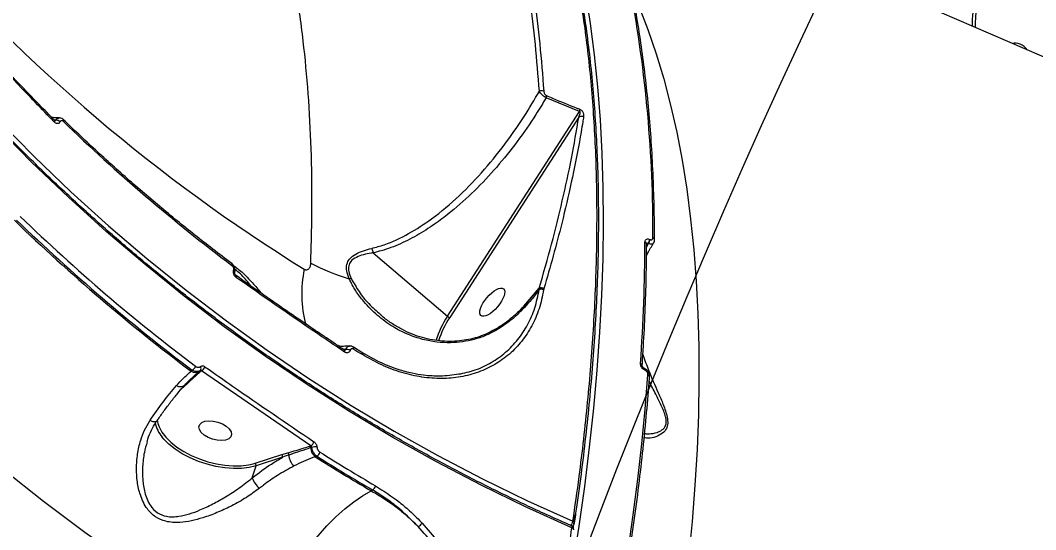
# Model space of a CAD drawing. Header units: millimetres. Extents: x -6104 to 7803, y -6013 to 4803.
# Drawn here: x 959.1 to 1229.8, y -1688.5 to -1552.8 of the extents above; entities that cross this region are included whole.
import ezdxf

# ---------------------------------------------------------------- set-up
doc = ezdxf.new("R2010")
doc.units = ezdxf.units.MM
for name, color, linetype in [('DIKOM_ОБЪЕКТ', 7, 'Continuous'), ('DIKOM_РАЗМЕР_ЗОНА', 7, 'Continuous'), ('DIKOM_РАЗМЕР_ОБЪЕКТА', 7, 'Continuous')]:
    doc.layers.add(name, color=color, linetype=linetype)
doc.styles.add('style1', font='arial.ttf', dxfattribs={"width": 0.8})
doc.dimstyles.new('1-50', dxfattribs={"dimtxt": 300, "dimasz": 200, "dimexe": 100, "dimexo": 0, "dimgap": 100, "dimtad": 1, "dimtxsty": 'style1', "dimcen": 200, "dimclrd": 7, "dimclre": 7, "dimclrt": 7, "dimadec": 1, "dimazin": 2, "dimtfac": 1, "dimtmove": 0, "dimatfit": 2, "dimfxl": 0, "dimlwd": 25, "dimlwe": 18, "dimarcsym": 0})

# ---------------------------------------------------------------- blocks, each defined once
blk = doc.blocks.new('*D10')
at = {"layer": 'Defpoints', "color": 0, "transparency": 16777216}
for p in [(-4094.65, -224.49), (3111.63, -1726.03), (3111.63, -4948.58)]:
    blk.add_point(p, dxfattribs=at)
at = {"layer": 'DIKOM_РАЗМЕР_ОБЪЕКТА', "color": 7, "lineweight": 18, "transparency": 16777216}
for p, q in [((-4094.65, -224.49), (-4094.65, -5048.58)), ((3111.63, -1726.03), (3111.63, -5048.58))]:
    blk.add_line(p, q, dxfattribs=at)
at = {"layer": 'DIKOM_РАЗМЕР_ОБЪЕКТА', "color": 7, "lineweight": 25, "transparency": 16777216}
blk.add_line((-3894.65, -4948.58), (2911.63, -4948.58), dxfattribs=at)
at = {"layer": 'DIKOM_РАЗМЕР_ОБЪЕКТА', "color": 7, "transparency": 16777216}
for points in [[(-3894.65, -4915.24), (-3894.65, -4981.91), (-4094.65, -4948.58)], [(2911.63, -4915.24), (2911.63, -4981.91), (3111.63, -4948.58)]]:
    blk.add_solid(points, dxfattribs=at)
at = {"layer": 'DIKOM_РАЗМЕР_ОБЪЕКТА', "color": 7, "transparency": 16777216, "insert": (-134.24, -4695.4), "char_height": 300, "attachment_point": 5, "style": 'style1'}
blk.add_mtext('7200', dxfattribs=at)
blk = doc.blocks.new('*D12')
at = {"layer": 'Defpoints', "color": 0, "transparency": 16777216}
for p in [(-6103.62, -69.94), (4675.35, -1132.87), (4675.35, -5913.06)]:
    blk.add_point(p, dxfattribs=at)
at = {"layer": 'DIKOM_РАЗМЕР_ЗОНА', "color": 7, "lineweight": 18, "transparency": 16777216}
for p, q in [((-6103.62, -69.94), (-6103.62, -6013.06)), ((4675.35, -1132.87), (4675.35, -6013.06))]:
    blk.add_line(p, q, dxfattribs=at)
at = {"layer": 'DIKOM_РАЗМЕР_ЗОНА', "color": 7, "lineweight": 25, "transparency": 16777216}
blk.add_line((-5903.62, -5913.06), (4475.35, -5913.06), dxfattribs=at)
at = {"layer": 'DIKOM_РАЗМЕР_ЗОНА', "color": 7, "transparency": 16777216}
for points in [[(-5903.62, -5879.73), (-5903.62, -5946.4), (-6103.62, -5913.06)], [(4475.35, -5879.73), (4475.35, -5946.4), (4675.35, -5913.06)]]:
    blk.add_solid(points, dxfattribs=at)
at = {"layer": 'DIKOM_РАЗМЕР_ЗОНА', "color": 7, "transparency": 16777216, "insert": (271.51, -5659.89), "char_height": 300, "attachment_point": 5, "style": 'style1'}
blk.add_mtext('10800', dxfattribs=at)

msp = doc.modelspace()

# ---------------------------------------------------------------- linework, layer by layer
at = {"layer": 'DIKOM_ОБЪЕКТ', "color": 7, "linetype": 'Continuous', "lineweight": 15}
for p, q in [((1381.562, -1627.405), (1112.67, -1510.953)), ((1108.142, -1577.099), (1099.26, -1573.467)), ((1072.95, -1631.684), (1108.142, -1577.099)), ((968.2, -1579.511), (968.194, -1579.505)), ((968.464, -1579.437), (968.215, -1579.421)), ((968.217, -1579.493), (968.454, -1579.456)), ((968.454, -1579.456), (968.464, -1579.437)), ((969.659, -1579.857), (969.65, -1579.876)), ((970.622, -1579.349), (970.615, -1579.34)), ((1107.983, -1578.577), (1073.548, -1631.988)), ((1126.038, -1613.247), (1126.523, -1612.314)), ((1126.457, -1612.285), (1126.043, -1612.847)), ((1126.05, -1612.4), (1126.049, -1612.374)), ((1126.523, -1612.314), (1126.457, -1612.285)), ((1126.852, -1611.181), (1126.918, -1611.209)), ((1053.146, -1614.767), (1072.95, -1631.684)), ((1015.929, -1619.407), (1015.935, -1619.386)), ((1016.646, -1620.891), (1016.631, -1620.88)), ((1093.268, -1628.981), (1097.398, -1624.207)), ((1096.613, -1625.144), (1097.38, -1624.235)), ((1097.38, -1624.235), (1097.398, -1624.207)), ((1097.424, -1624.534), (1097.38, -1624.235)), ((1098.659, -1624.378), (1098.595, -1624.644)), ((1098.67, -1624.344), (1098.659, -1624.378)), ((1055.107, -1631.203), (1055.241, -1631.327)), ((1086.964, -1634.766), (1085.825, -1635.452)), ((1045.77, -1640.514), (1045.263, -1640.524)), ((1045.421, -1640.63), (1045.764, -1640.535)), ((1045.764, -1640.535), (1045.77, -1640.514)), ((1050.103, -1641.294), (1047.874, -1639.908)), ((1045.476, -1640.695), (1045.462, -1640.685)), ((1047.016, -1640.736), (1047.01, -1640.758)), ((1004.59, -1646.307), (1004.896, -1646.041)), ((1125.465, -1645.566), (1125.42, -1645.546)), ((1125.629, -1646.044), (1125.584, -1646.025)), ((1005.672, -1647.315), (1006.888, -1646.242)), ((1006.888, -1646.242), (1007.069, -1646.085)), ((1007.393, -1646.171), (1007.336, -1646.22)), ((1036.493, -1666.183), (1007.393, -1646.171)), ((1076.324, -1647.067), (1075.965, -1647.12)), ((1002.651, -1650.48), (1002.008, -1651.036)), ((1003.642, -1649.571), (1002.651, -1650.48)), ((1036.237, -1666.266), (1036.493, -1666.183)), ((1021.696, -1670.832), (1028.777, -1668.546)), ((1028.985, -1669.222), (1021.904, -1671.507)), ((1028.777, -1668.546), (1030.428, -1668.046)), ((1038.136, -1668.965), (1037.668, -1669.118)), ((1020.911, -1674.709), (1021.904, -1671.507)), ((1021.12, -1671.002), (1021.696, -1670.832)), ((1052.607, -1678.17), (1052.972, -1677.954)), ((1106.669, -1687.019), (1107.022, -1684.625)), ((1105.984, -1687.468), (1105.994, -1687.472)), ((1106.188, -1687.596), (1106.36, -1687.494)), ((1106.835, -1686.795), (1106.837, -1686.783))]:
    msp.add_line(p, q, dxfattribs=at)
at = {"layer": 'DIKOM_ОБЪЕКТ', "color": 7, "linetype": 'Continuous', "lineweight": 15, "flags": 128}
for points in [[(893.718, -1504.636), (901.4, -1516.08), (909.364, -1527.287), (917.606, -1538.248), (926.12, -1548.957), (934.899, -1559.406), (943.94, -1569.589), (953.234, -1579.5), (962.777, -1589.131), (972.563, -1598.476), (982.584, -1607.529), (992.834, -1616.285), (1003.307, -1624.737), (1013.996, -1632.881), (1024.893, -1640.71), (1035.992, -1648.219), (1047.284, -1655.404), (1058.764, -1662.26), (1070.423, -1668.782), (1082.254, -1674.967), (1094.248, -1680.809), (1106.399, -1686.306)], [(1106.134, -1688.06), (1093.947, -1682.546), (1081.916, -1676.686), (1070.05, -1670.483), (1058.356, -1663.941), (1046.842, -1657.065), (1035.515, -1649.858), (1024.383, -1642.326), (1013.453, -1634.473), (1002.732, -1626.306), (992.227, -1617.828), (981.946, -1609.046), (971.895, -1599.965), (962.08, -1590.591), (952.508, -1580.931), (943.185, -1570.991), (934.117, -1560.777), (925.311, -1550.296), (916.772, -1539.555), (908.505, -1528.561), (900.517, -1517.321), (892.812, -1505.842)], [(1118.705, -1537.655), (1121.408, -1543.164), (1123.989, -1549.073), (1126.385, -1555.259), (1128.592, -1561.714), (1130.61, -1568.434), (1132.435, -1575.411), (1134.067, -1582.64), (1135.504, -1590.114), (1136.744, -1597.825), (1137.787, -1605.767), (1138.631, -1613.932), (1139.276, -1622.313), (1139.72, -1630.902), (1139.964, -1639.69), (1140.008, -1648.67), (1139.851, -1657.833), (1139.493, -1667.171), (1138.935, -1676.675), (1138.178, -1686.337), (1137.221, -1696.146)], [(1109.724, -1545.556), (1110.997, -1553.653), (1112.072, -1561.978), (1112.95, -1570.526), (1113.629, -1579.288), (1114.11, -1588.257), (1114.391, -1597.426), (1114.472, -1606.786), (1114.354, -1616.331), (1114.035, -1626.052), (1113.518, -1635.941), (1112.801, -1645.989), (1111.886, -1656.188), (1110.774, -1666.53), (1109.465, -1677.005), (1107.96, -1687.605), (1106.261, -1698.322)], [(968.163, -1579.934), (968.215, -1579.805), (968.241, -1579.69), (968.238, -1579.595), (968.208, -1579.522), (968.2, -1579.511)], [(1022.055, -1719.167), (1010.336, -1712.146), (998.791, -1704.818), (987.428, -1697.185), (976.253, -1689.253), (965.271, -1681.025), (954.488, -1672.507), (943.911, -1663.703), (933.545, -1654.618), (923.396, -1645.257), (913.469, -1635.624), (903.771, -1625.726), (894.306, -1615.567), (885.079, -1605.154), (876.096, -1594.491)], [(1015.468, -1618.106), (1015.501, -1617.98), (1015.514, -1617.866), (1015.508, -1617.767), (1015.483, -1617.688), (1015.439, -1617.628), (1015.429, -1617.62)], [(1016.697, -1621.391), (1016.729, -1621.244), (1016.736, -1621.114), (1016.718, -1621.006), (1016.676, -1620.923), (1016.646, -1620.891)], [(1086.964, -1634.766), (1086.823, -1634.628), (1086.725, -1634.567), (1086.685, -1634.57)], [(1047.955, -1640.423), (1047.981, -1640.291), (1047.987, -1640.173), (1047.976, -1640.071), (1047.947, -1639.988), (1047.9, -1639.927), (1047.875, -1639.908)], [(1045.52, -1641.191), (1045.553, -1641.045), (1045.562, -1640.916), (1045.547, -1640.809), (1045.508, -1640.728), (1045.476, -1640.695)], [(1116.002, -1723.463), (1117.857, -1713.605), (1119.555, -1703.828), (1121.095, -1694.138), (1122.477, -1684.542), (1123.699, -1675.047), (1124.76, -1665.659), (1125.661, -1656.386), (1126.399, -1647.232)], [(995.428, -1659.6), (995.389, -1659.645), (995.22, -1659.759), (994.988, -1659.819), (994.701, -1659.822), (994.369, -1659.769), (994.003, -1659.662), (993.616, -1659.505)], [(1013.964, -1660.962), (1014.751, -1661.676), (1015.236, -1662.428), (1015.38, -1663.158), (1015.172, -1663.807), (1014.627, -1664.321), (1013.791, -1664.659), (1012.731, -1664.794), (1011.533, -1664.715), (1010.293, -1664.428), (1009.113, -1663.957), (1008.088, -1663.339), (1007.301, -1662.625), (1006.816, -1661.873), (1006.671, -1661.143), (1006.88, -1660.494), (1007.424, -1659.98), (1008.261, -1659.642), (1009.321, -1659.506), (1010.519, -1659.586), (1011.759, -1659.872), (1012.939, -1660.344), (1013.964, -1660.962)], [(996.061, -1661.176), (996.792, -1662.534), (997.849, -1663.917), (999.195, -1665.261), (1000.8, -1666.537), (1002.628, -1667.717), (1004.641, -1668.775), (1006.793, -1669.688), (1009.038, -1670.436), (1011.327, -1671.003), (1013.609, -1671.376), (1015.834, -1671.546), (1017.954, -1671.511), (1019.922, -1671.271), (1021.12, -1671.002)], [(1021.904, -1671.507), (1020.075, -1671.961), (1018.045, -1672.208), (1015.859, -1672.244), (1013.564, -1672.068), (1011.211, -1671.684), (1008.851, -1671.1), (1006.536, -1670.328), (1004.316, -1669.387), (1002.241, -1668.295), (1000.355, -1667.078), (998.7, -1665.763), (997.312, -1664.376), (996.868, -1663.845)], [(1022.055, -1719.167), (1023.245, -1715.808), (1024.628, -1712.412), (1026.19, -1709.008), (1027.919, -1705.629), (1029.798, -1702.305), (1031.81, -1699.066), (1033.936, -1695.942), (1036.157, -1692.961), (1038.453, -1690.151), (1040.803, -1687.537), (1043.186, -1685.143), (1045.579, -1682.991), (1047.962, -1681.101), (1050.312, -1679.489), (1052.607, -1678.17)], [(1106.837, -1686.783), (1106.84, -1686.749), (1106.821, -1686.655), (1106.764, -1686.56), (1106.672, -1686.468), (1106.549, -1686.382), (1106.399, -1686.306)], [(1105.994, -1687.472), (1106.001, -1687.476), (1106.068, -1687.536), (1106.116, -1687.628), (1106.144, -1687.749), (1106.15, -1687.895), (1106.134, -1688.06)], [(1106.134, -1688.06), (1106.284, -1688.136), (1106.408, -1688.221), (1106.5, -1688.313), (1106.557, -1688.408), (1106.576, -1688.501), (1106.572, -1688.543)], [(1106.518, -1688.025), (1106.586, -1687.576), (1106.634, -1687.254)]]:
    msp.add_lwpolyline(points, dxfattribs=at)
at = {"layer": 'DIKOM_ОБЪЕКТ', "color": 7, "linetype": 'Continuous', "lineweight": 15}
for centre, radius, start, end in [((2974.096, -2400.773), 1993.829, 153.93339, 176.745303), ((1276.698, -1228.843), 459.196, 221.07266, 238.20641), ((1271.86, -1554.47), 58.998, 165.53286, 179.87784), ((780.388, -1608.807), 347.344, 359.67707, 10.60486), ((1224.277, -1562.16), 3.305, 65.12616, 103.70043), ((1223.77, -1563.34), 4.589, 35.25331, 65.5749), ((1098.081, -1572.947), 1.372, 66.78965, 117.42668), ((1097.858, -1572.969), 1.487, 340.45686, 3.88597), ((1106.713, -1576.631), 1.504, 341.8716, 5.26369), ((968.625, -1580.881), 1.435, 44.43267, 96.82956), ((968.634, -1580.863), 1.436, 44.44048, 96.82683), ((970.263, -1579.551), 0.413, 325.69888, 29.37245), ((1299.486, -1240.184), 472.749, 225.91855, 233.07432), ((1108.605, -1579.633), 1.226, 58.60351, 120.45324), ((1304.965, -1247.442), 497.553, 225.95502, 233.0379), ((1304.467, -1247.576), 498.912, 225.93889, 233.05397), ((1304.729, -1247.601), 498.652, 225.95488, 233.03797), ((1127.553, -1611.352), 0.612, 6.22452, 73.57862), ((632.721, -1610.106), 492.896, 356.02782, 359.79532), ((1125.423, -1612.468), 0.631, 7.1879, 72.42581), ((1124.831, -1611.081), 2.023, 323.46226, 357.15958), ((1124.898, -1611.109), 2.022, 323.44579, 357.16509), ((1065.809, -1559.571), 64.973, 243.18888, 252.92442), ((1015.66, -1619.932), 0.59, 353.10119, 62.88541), ((1015.664, -1619.913), 0.593, 353.8501, 62.79554), ((1065.581, -1625.64), 31.494, 168.08365, 195.20165), ((1047.051, -1623.631), 1.977, 82.05037, 99.31868), ((1097.896, -1625.416), 1.288, 53.66576, 113.57883), ((1097.912, -1625.413), 1.311, 54.68755, 113.07499), ((1093.945, -1645.674), 25.229, 146.3217, 162.56141), ((1093.704, -1645.457), 24.242, 146.24774, 162.64712), ((1073.793, -1630.765), 1.247, 227.44286, 258.65293), ((1046.132, -1642.077), 1.584, 56.32991, 103.42567), ((1046.138, -1642.055), 1.584, 56.32842, 103.43058), ((1297.121, -1242.423), 469.561, 237.95165, 238.27231), ((1003.935, -1644.305), 1.984, 298.96937, 339.38709), ((1006.431, -1645.592), 0.807, 322.33083, 40.25457), ((1006.451, -1644.509), 1.91, 299.54312, 341.62863), ((1124.292, -1644.811), 0.578, 4.94523, 75.97058), ((1125.143, -1645.91), 0.456, 345.40219, 52.94587), ((1125.183, -1645.93), 0.461, 345.61942, 51.81256), ((1005.691, -1644.59), 2.04, 237.31872, 305.93102), ((1007.129, -1646.57), 0.406, 59.36293, 126.25071), ((1126.255, -1647.797), 0.583, 5.37369, 75.65443), ((1001.722, -1648.511), 1.898, 237.52727, 308.92134), ((1003.425, -1649.993), 0.474, 62.75045, 97.9882), ((1002.04, -1658.584), 6.517, 185.96195, 203.43597), ((1003.25, -1658.38), 8.402, 191.05209, 220.57335), ((1035.785, -1666.777), 0.682, 3.52173, 48.5257), ((1039.849, -1666.523), 3.39, 183.58596, 229.96976), ((1035.446, -1664.486), 1.994, 301.66361, 341.8329), ((1037.81, -1669.694), 3.229, 84.28176, 107.71663), ((1028.334, -1669.052), 0.672, 345.3805, 48.84058), ((1029.95, -1668.554), 0.698, 351.75873, 46.7508), ((1034.683, -1668.467), 4.047, 182.65348, 229.60702), ((1297.498, -1257.148), 487.063, 237.76038, 239.81524), ((1037.111, -1667.337), 1.924, 302.18138, 343.7023), ((1297.903, -1256.929), 487.087, 237.77069, 239.81128), ((1298.08, -1256.87), 485.871, 237.77028, 239.81141), ((1021.254, -1671.338), 0.672, 345.38685, 48.83424), ((1026.515, -1672.973), 5.867, 197.21233, 230.70241), ((1051.92, -1676.37), 1.901, 303.58987, 345.53784), ((1104.577, -1686.067), 1.837, 308.29175, 352.53075), ((1063.494, -1684.796), 3.358, 299.84617, 323.58353), ((1105.585, -1688.384), 1, 351.35162, 66.47401), ((1106.052, -1686.975), 0.604, 280.55628, 300.6771), ((1105.848, -1686.635), 1, 300.78835, 323.08161), ((1105.848, -1686.635), 1, 323.08161, 351.5044)]:
    msp.add_arc(centre, radius, start, end, dxfattribs=at)
msp.add_ellipse((1084.882, -1627.927), major_axis=(-3.012, -3.564), ratio=0.4016192, dxfattribs=at)
for points, knots in [([(1036.503, -1617.559), (1036.645, -1612.363), (1036.931, -1601.971), (1036.675, -1586.924), (1035.912, -1572.315), (1034.543, -1557.73), (1032.515, -1543.318), (1029.764, -1529.211), (1026.334, -1515.795), (1022.207, -1503.155), (1017.381, -1491.36), (1012.023, -1480.787), (1006.185, -1471.424), (999.944, -1463.197), (993.087, -1455.977), (987.556, -1451.022), (984.135, -1448.83), (983.385, -1448.349)], [0, 0, 0, 0, 0.0645614, 0.1291228, 0.1943268, 0.2595307, 0.3316122, 0.4037493, 0.47583, 0.5500355, 0.6243025, 0.6985067, 0.7683205, 0.8381868, 0.9079997, 0.9798274, 1, 1, 1, 1]), ([(1106.399, -1686.306), (1106.972, -1682.319), (1108.516, -1671.578), (1110.442, -1654.452), (1111.991, -1635.119), (1112.814, -1616.189), (1112.89, -1597.741), (1112.197, -1579.854), (1110.751, -1562.921), (1108.575, -1546.978), (1105.707, -1532.038), (1102.099, -1517.857), (1097.734, -1504.519), (1092.605, -1492.096), (1086.836, -1480.843), (1080.425, -1470.84), (1074.591, -1463.174), (1070.645, -1459.263), (1069.249, -1457.88)], [0, 0, 0, 0, 0.0385427, 0.1038338, 0.1691752, 0.2344663, 0.3016539, 0.3688962, 0.4360838, 0.501375, 0.5667163, 0.6320075, 0.6991951, 0.7664374, 0.833625, 0.8989153, 0.964256, 1, 1, 1, 1]), ([(1106.819, -1686.793), (1107.034, -1685.387), (1107.764, -1680.586), (1108.83, -1672.5), (1110.018, -1662.557), (1111.015, -1652.771), (1111.834, -1643.153), (1112.472, -1633.706), (1112.931, -1624.424), (1113.21, -1615.303), (1113.31, -1606.342), (1113.232, -1597.537), (1112.974, -1588.887), (1112.537, -1580.388), (1111.92, -1572.038), (1111.123, -1563.846), (1110.149, -1555.835), (1109.001, -1548.042), (1107.681, -1540.487), (1106.19, -1533.173), (1104.529, -1526.099), (1102.698, -1519.26), (1100.695, -1512.653), (1098.521, -1506.278), (1096.175, -1500.133), (1093.656, -1494.216), (1090.962, -1488.526), (1088.094, -1483.065), (1085.06, -1477.846), (1081.871, -1472.892), (1078.538, -1468.218), (1075.058, -1463.848), (1072.073, -1460.408), (1070.192, -1458.529), (1069.573, -1457.91)], [0, 0, 0, 0, 0.0135242, 0.0461655, 0.0788171, 0.1113222, 0.1436779, 0.175921, 0.2080885, 0.240217, 0.2723434, 0.3044967, 0.336709, 0.3690166, 0.401456, 0.4340637, 0.466743, 0.4993218, 0.5317394, 0.5640327, 0.596238, 0.6283916, 0.6605295, 0.6926847, 0.7248838, 0.7571619, 0.7895542, 0.822096, 0.8547589, 0.8873719, 0.9197908, 0.9520585, 0.9842099, 1, 1, 1, 1]), ([(1105.984, -1687.468), (1104.031, -1686.608), (1098.364, -1684.113), (1089.078, -1679.761), (1078.175, -1674.321), (1067.412, -1668.592), (1056.792, -1662.585), (1046.323, -1656.3), (1036.009, -1649.741), (1025.857, -1642.912), (1015.871, -1635.816), (1006.058, -1628.458), (996.422, -1620.841), (986.969, -1612.969), (977.705, -1604.848), (968.633, -1596.48), (959.759, -1587.872), (951.089, -1579.026), (942.625, -1569.949), (934.374, -1560.646), (926.34, -1551.12), (918.526, -1541.378), (910.937, -1531.426), (903.581, -1521.264), (897.6, -1512.586), (894.105, -1507.271), (892.917, -1505.464)], [0, 0, 0, 0, 0.0228178, 0.0662207, 0.1096244, 0.1530278, 0.1964311, 0.2398344, 0.2832372, 0.3266402, 0.3700429, 0.4134454, 0.4568477, 0.5002497, 0.5436515, 0.587053, 0.6304543, 0.6738551, 0.7172559, 0.7606561, 0.8040562, 0.8474559, 0.8908554, 0.9342544, 0.9776534, 1, 1, 1, 1]), ([(1097.449, -1571.729), (1097.125, -1567.531), (1096.477, -1559.135), (1094.975, -1547.086), (1093.117, -1535.418), (1091.525, -1528.052), (1090.73, -1524.369)], [0, 0, 0, 0, 0.2491213, 0.4982427, 0.7491216, 1, 1, 1, 1]), ([(1091.884, -1524.262), (1092.676, -1527.924), (1094.26, -1535.248), (1096.123, -1546.898), (1097.638, -1558.986), (1098.293, -1567.453), (1098.621, -1571.686)], [0, 0, 0, 0, 0.2491215, 0.4982429, 0.7491216, 1, 1, 1, 1]), ([(1213.734, -1554.721), (1213.733, -1554.632), (1213.724, -1553.658), (1213.819, -1551.682), (1214.092, -1548.745), (1214.547, -1545.667), (1215.077, -1542.919), (1215.487, -1541.193), (1215.64, -1540.548)], [0, 0, 0, 0, 0.0214342, 0.2333918, 0.4459, 0.6589834, 0.8725559, 1, 1, 1, 1]), ([(1128.162, -1611.288), (1128.154, -1609.729), (1128.13, -1605.208), (1127.955, -1597.854), (1127.577, -1589.286), (1127.018, -1580.902), (1126.281, -1572.705), (1125.367, -1564.7), (1124.273, -1556.899), (1123.208, -1550.477), (1122.482, -1546.689), (1122.23, -1545.373)], [0, 0, 0, 0, 0.0652746, 0.1893413, 0.313416, 0.4374968, 0.561584, 0.6856778, 0.8097769, 0.9338814, 1, 1, 1, 1]), ([(968.219, -1579.495), (965.492, -1576.699), (958.855, -1569.893), (950.727, -1561.328), (945.394, -1555.54), (943.806, -1553.817)], [0, 0, 0, 0, 0.3287935, 0.800186, 1, 1, 1, 1]), ([(968.163, -1579.934), (967.734, -1579.494), (965.591, -1577.295), (957.339, -1568.776), (949.713, -1560.63), (943.751, -1554.261)], [0, 0, 0, 0, 0.0517111, 0.2585531, 1, 1, 1, 1]), ([(1052.761, -1613.587), (1053.881, -1613.278), (1057.265, -1612.344), (1062.669, -1609.77), (1069.369, -1605.405), (1076.169, -1599.687), (1082.917, -1592.633), (1088.618, -1585.461), (1093.468, -1578.48), (1096.122, -1573.98), (1097.449, -1571.729)], [0, 0, 0, 0, 0.0588103, 0.1777195, 0.2968176, 0.4509474, 0.6056246, 0.7600439, 0.8800203, 1, 1, 1, 1]), ([(1099.26, -1573.467), (1099.108, -1573.37), (1098.805, -1573.177), (1098.348, -1572.796), (1097.936, -1572.389), (1097.631, -1572.021), (1097.502, -1571.814), (1097.449, -1571.729)], [0, 0, 0, 0, 0.20222, 0.4043195, 0.6106006, 0.8410751, 1, 1, 1, 1]), ([(1098.621, -1571.686), (1098.638, -1571.816), (1098.669, -1572.045), (1098.813, -1572.373), (1098.983, -1572.609), (1099.161, -1572.776), (1099.282, -1572.837), (1099.342, -1572.868)], [0, 0, 0, 0, 0.3196219, 0.5619115, 0.7279407, 0.8640716, 1, 1, 1, 1]), ([(1099.342, -1572.868), (1099.881, -1573.097), (1102.576, -1574.241), (1105.535, -1575.444), (1107.96, -1576.395), (1108.21, -1576.493)], [0, 0, 0, 0, 0.1831675, 0.9158778, 1, 1, 1, 1]), ([(1099.26, -1573.467), (1098.363, -1574.94), (1095.932, -1578.94), (1091.596, -1585.17), (1086.148, -1591.997), (1080.247, -1598.3), (1074.825, -1603.164), (1069.837, -1606.968), (1065.385, -1609.873), (1060.464, -1612.426), (1056.34, -1613.994), (1053.867, -1614.592), (1053.146, -1614.767)], [0, 0, 0, 0, 0.0783338, 0.212593, 0.3472671, 0.4817937, 0.61585, 0.6916665, 0.7820714, 0.8726189, 0.9628131, 1, 1, 1, 1]), ([(1107.983, -1578.577), (1108.053, -1578.422), (1108.192, -1578.116), (1108.318, -1577.701), (1108.359, -1577.393), (1108.337, -1577.231), (1108.299, -1577.158), (1108.272, -1577.129), (1108.241, -1577.109), (1108.199, -1577.094), (1108.163, -1577.097), (1108.142, -1577.099)], [0, 0, 0, 0, 0.3170035, 0.6271414, 0.7914128, 0.8704805, 0.8978214, 0.9254777, 0.9332542, 0.9603918, 1, 1, 1, 1]), ([(1108.21, -1576.493), (1108.3, -1576.535), (1108.479, -1576.62), (1108.727, -1576.836), (1108.959, -1577.129), (1109.175, -1577.562), (1109.289, -1578.085), (1109.258, -1578.423), (1109.243, -1578.587)], [0, 0, 0, 0, 0.10984632, 0.22004191, 0.32572525, 0.49250861, 0.75370882, 1, 1, 1, 1]), ([(969.465, -1578.773), (968.889, -1578.78), (968.192, -1578.79), (967.563, -1578.72), (967.455, -1578.708)], [0, 0, 0, 0, 0.8281164, 1, 1, 1, 1]), ([(969.65, -1579.876), (969.61, -1579.947), (969.507, -1580.129), (969.252, -1580.31), (968.9, -1580.357), (968.513, -1580.24), (968.279, -1580.036), (968.163, -1579.934)], [0, 0, 0, 0, 0.1342573, 0.3469957, 0.5632432, 0.7817513, 1, 1, 1, 1]), ([(968.32, -1579.607), (968.324, -1579.607), (968.34, -1579.609), (968.29, -1579.594), (968.225, -1579.534), (968.193, -1579.504)], [0, 0, 0, 0, 0.1433099, 0.5733528, 1, 1, 1, 1]), ([(968.304, -1579.593), (968.307, -1579.593), (968.355, -1579.587), (968.411, -1579.537), (968.442, -1579.479), (968.454, -1579.456)], [0, 0, 0, 0, 0.0412978, 0.6298449, 1, 1, 1, 1]), ([(968.464, -1579.437), (968.559, -1579.303), (968.761, -1579.02), (969.129, -1578.835), (969.378, -1578.828), (969.467, -1578.826)], [0, 0, 0, 0, 0.3670583, 0.7722604, 1, 1, 1, 1]), ([(970.608, -1579.349), (970.45, -1579.217), (970.138, -1578.958), (969.699, -1578.804), (969.466, -1578.835), (969.428, -1578.84)], [0, 0, 0, 0, 0.4626997, 0.913082, 1, 1, 1, 1]), ([(970.604, -1579.783), (970.602, -1579.782), (970.53, -1579.712), (970.372, -1579.599), (970.162, -1579.54), (969.962, -1579.558), (969.785, -1579.648), (969.7, -1579.79), (969.659, -1579.857)], [0, 0, 0, 0, 0.0043403, 0.2198584, 0.4356031, 0.568246, 0.793864, 1, 1, 1, 1]), ([(1015.426, -1617.618), (1013.736, -1616.337), (1008.83, -1612.621), (1000.844, -1606.27), (991.532, -1598.487), (982.413, -1590.447), (975.474, -1584.02), (971.58, -1580.27), (970.614, -1579.34)], [0, 0, 0, 0, 0.1082669, 0.3142002, 0.5201376, 0.7260739, 0.9320081, 1, 1, 1, 1]), ([(1097.398, -1624.207), (1098.531, -1620.266), (1100.799, -1612.385), (1103.64, -1600.859), (1106.102, -1589.541), (1107.356, -1582.232), (1107.983, -1578.577)], [0, 0, 0, 0, 0.2492694, 0.4985388, 0.7492699, 1, 1, 1, 1]), ([(1109.243, -1578.587), (1109.173, -1579.022), (1108.822, -1581.199), (1107.83, -1586.913), (1106.039, -1595.876), (1103.05, -1608.851), (1100.323, -1618.496), (1098.67, -1624.344)], [0, 0, 0, 0, 0.0299891, 0.1499524, 0.390071, 0.6301903, 1, 1, 1, 1]), ([(1126.918, -1611.209), (1127.007, -1611.24), (1127.184, -1611.3), (1127.42, -1611.274), (1127.602, -1611.163), (1127.709, -1610.985), (1127.721, -1610.833), (1127.726, -1610.765)], [0, 0, 0, 0, 0.20395878, 0.40800794, 0.61352538, 0.82655471, 1, 1, 1, 1]), ([(1124.868, -1644.761), (1124.977, -1643.102), (1125.293, -1638.29), (1125.677, -1630.436), (1125.976, -1621.289), (1126.024, -1615.34), (1126.048, -1612.389)], [0, 0, 0, 0, 0.1498916, 0.4347618, 0.7196491, 1, 1, 1, 1]), ([(1125.613, -1611.867), (1125.622, -1611.762), (1125.642, -1611.527), (1125.809, -1611.254), (1126.089, -1611.084), (1126.449, -1611.044), (1126.718, -1611.135), (1126.852, -1611.181)], [0, 0, 0, 0, 0.1741709, 0.3895839, 0.5957808, 0.7978754, 1, 1, 1, 1]), ([(1126.009, -1615.597), (1126.13, -1615.332), (1126.668, -1614.154), (1127.379, -1613.017), (1127.93, -1612.137)], [0, 0, 0, 0, 0.2250132, 1, 1, 1, 1]), ([(1126.457, -1612.285), (1126.419, -1612.273), (1126.372, -1612.259), (1126.275, -1612.263), (1126.163, -1612.298), (1126.084, -1612.375), (1126.043, -1612.415)], [0, 0, 0, 0, 0.253149, 0.3073119, 0.6350333, 1, 1, 1, 1]), ([(1127.905, -1612.122), (1127.883, -1612.17), (1127.809, -1612.325), (1127.513, -1612.45), (1127.063, -1612.485), (1126.703, -1612.371), (1126.523, -1612.314)], [0, 0, 0, 0, 0.1261198, 0.4166896, 0.7080146, 1, 1, 1, 1]), ([(1127.906, -1612.121), (1127.952, -1612.059), (1128.101, -1611.856), (1128.174, -1611.551), (1128.15, -1611.331), (1128.146, -1611.286)], [0, 0, 0, 0, 0.2584492, 0.8493949, 1, 1, 1, 1]), ([(1046.73, -1621.68), (1046.469, -1620.956), (1045.994, -1619.638), (1046.033, -1617.79), (1046.831, -1616.199), (1048.42, -1615.049), (1050.493, -1614.19), (1052, -1613.789), (1052.761, -1613.587)], [0, 0, 0, 0, 0.1672669, 0.3043202, 0.4416775, 0.6370342, 0.8167192, 1, 1, 1, 1]), ([(1053.141, -1614.76), (1053.14, -1614.76), (1052.976, -1614.784), (1052.085, -1614.937), (1050.522, -1615.243), (1048.616, -1615.893), (1047.181, -1616.837), (1046.511, -1618.213), (1046.571, -1619.868), (1047.055, -1621.029), (1047.324, -1621.673)], [0, 0, 0, 0, 0.0002701, 0.041447, 0.2242951, 0.4065698, 0.5849826, 0.7124806, 0.8404534, 1, 1, 1, 1]), ([(1052.761, -1613.587), (1052.776, -1613.616), (1052.864, -1613.787), (1053.021, -1614.17), (1053.099, -1614.551), (1053.141, -1614.76)], [0, 0, 0, 0, 0.0844262, 0.5004786, 1, 1, 1, 1]), ([(1053.146, -1614.767), (1053.145, -1614.766), (1053.143, -1614.764), (1053.142, -1614.762), (1053.141, -1614.76), (1053.141, -1614.76)], [0, 0, 0, 0, 0.4596144, 0.8329932, 1, 1, 1, 1]), ([(1016.252, -1619.978), (1016.253, -1619.977), (1016.342, -1619.784), (1016.351, -1619.309), (1016.213, -1618.615), (1015.881, -1617.997), (1015.545, -1617.748), (1015.409, -1617.646)], [0, 0, 0, 0, 0.0022478, 0.2508779, 0.5209275, 0.8060034, 1, 1, 1, 1]), ([(1015.935, -1619.386), (1015.939, -1619.372), (1015.967, -1619.27), (1015.984, -1619.055), (1015.931, -1618.78), (1015.823, -1618.515), (1015.676, -1618.285), (1015.533, -1618.162), (1015.468, -1618.106)], [0, 0, 0, 0, 0.0339797, 0.2522591, 0.4705348, 0.5979186, 0.8193267, 1, 1, 1, 1]), ([(1015.875, -1618.108), (1016.619, -1618.667), (1017.874, -1619.612), (1019.57, -1621.288), (1021.299, -1623.141), (1022.584, -1624.634), (1023.354, -1625.546), (1023.421, -1625.625)], [0, 0, 0, 0, 0.2703568, 0.45644, 0.6474196, 0.9691388, 1, 1, 1, 1]), ([(1034.766, -1619.137), (1034.845, -1619.179), (1035.011, -1619.265), (1035.331, -1619.308), (1035.677, -1619.231), (1036.104, -1618.928), (1036.339, -1618.493), (1036.47, -1617.979), (1036.49, -1617.726), (1036.503, -1617.559)], [0, 0, 0, 0, 0.076747, 0.1605179, 0.3174033, 0.4661256, 0.7625025, 0.84284, 1, 1, 1, 1]), ([(1016.697, -1621.391), (1016.574, -1621.288), (1016.328, -1621.083), (1016.052, -1620.634), (1015.89, -1620.147), (1015.858, -1619.721), (1015.909, -1619.495), (1015.929, -1619.407)], [0, 0, 0, 0, 0.2182444, 0.43676417, 0.6530234, 0.86573282, 1, 1, 1, 1]), ([(1016.631, -1620.877), (1016.623, -1620.872), (1016.585, -1620.849), (1016.486, -1620.753), (1016.374, -1620.595), (1016.289, -1620.414), (1016.242, -1620.24), (1016.23, -1620.095), (1016.242, -1620.013), (1016.246, -1620.005), (1016.246, -1620.003)], [0, 0, 0, 0, 0.044307, 0.2036456, 0.3644786, 0.5200205, 0.6586433, 0.8033132, 0.9545883, 1, 1, 1, 1]), ([(1016.247, -1619.997), (1016.249, -1619.992), (1016.251, -1619.985), (1016.253, -1619.978), (1016.254, -1619.976)], [0, 0, 0, 0, 0.7017437, 1, 1, 1, 1]), ([(1020.651, -1623.688), (1020.53, -1623.53), (1020.043, -1622.896), (1019.075, -1621.78), (1017.762, -1620.347), (1016.791, -1619.594), (1016.303, -1619.215)], [0, 0, 0, 0, 0.0974968, 0.3921538, 0.6940816, 1, 1, 1, 1]), ([(1045.488, -1640.675), (1042.282, -1638.527), (1034.48, -1633.298), (1024.879, -1626.69), (1018.546, -1622.205), (1016.66, -1620.87)], [0, 0, 0, 0, 0.3287687, 0.8001316, 1, 1, 1, 1]), ([(1045.52, -1641.191), (1045.016, -1640.853), (1042.497, -1639.163), (1032.785, -1632.611), (1023.756, -1626.314), (1016.697, -1621.391)], [0, 0, 0, 0, 0.0517106, 0.2585523, 1, 1, 1, 1]), ([(1085.825, -1635.452), (1084.922, -1635.93), (1083.091, -1636.9), (1080.088, -1637.894), (1076.954, -1638.537), (1073.582, -1638.796), (1070.027, -1638.609), (1066.17, -1637.876), (1062.242, -1636.53), (1058.156, -1634.416), (1054.188, -1631.532), (1050.915, -1628.229), (1048.36, -1624.908), (1047.277, -1622.762), (1046.73, -1621.68)], [0, 0, 0, 0, 0.0637949, 0.1293409, 0.195693, 0.2634247, 0.3422605, 0.422708, 0.5170774, 0.6134034, 0.7254016, 0.8399982, 0.9193185, 1, 1, 1, 1]), ([(1047.324, -1621.673), (1047.972, -1622.836), (1049.284, -1625.192), (1051.927, -1628.431), (1054.035, -1630.269), (1055.107, -1631.203)], [0, 0, 0, 0, 0.3244097, 0.6566234, 1, 1, 1, 1]), ([(1098.595, -1624.644), (1098.241, -1626.345), (1097.532, -1629.745), (1095.521, -1634.315), (1092.863, -1638.384), (1089.547, -1641.845), (1085.657, -1644.629), (1081.276, -1646.675), (1076.497, -1647.94), (1071.413, -1648.387), (1066.136, -1648.004), (1060.773, -1646.777), (1055.404, -1644.788), (1051.927, -1642.804), (1050.187, -1641.811)], [0, 0, 0, 0, 0.0836185, 0.1671664, 0.2504178, 0.3338529, 0.4173039, 0.5004889, 0.5837391, 0.6671391, 0.7504575, 0.8333965, 0.9166289, 1, 1, 1, 1]), ([(1075.945, -1647.115), (1077.439, -1646.78), (1080.515, -1646.092), (1084.71, -1644.085), (1088.534, -1641.378), (1091.789, -1637.995), (1094.402, -1634.012), (1096.377, -1629.538), (1097.075, -1626.203), (1097.424, -1624.534)], [0, 0, 0, 0, 0.1356904, 0.2794738, 0.4230165, 0.5676243, 0.7110709, 0.8553554, 1, 1, 1, 1]), ([(1097.424, -1624.534), (1096.735, -1625.441), (1094.917, -1627.834), (1092.208, -1630.698), (1089.364, -1633.165), (1087.764, -1634.233), (1086.964, -1634.766)], [0, 0, 0, 0, 0.2319355, 0.6115104, 0.8058724, 1, 1, 1, 1]), ([(1093.327, -1628.922), (1094.124, -1628.03), (1095.236, -1626.786), (1096.309, -1625.507), (1096.613, -1625.144)], [0, 0, 0, 0, 0.7164172, 1, 1, 1, 1]), ([(1098.595, -1624.644), (1098.508, -1624.602), (1098.327, -1624.516), (1098.008, -1624.457), (1097.69, -1624.457), (1097.511, -1624.509), (1097.424, -1624.534)], [0, 0, 0, 0, 0.2437017, 0.4999811, 0.756357, 1, 1, 1, 1]), ([(1094.337, -1627.778), (1094.108, -1628.053), (1093.174, -1629.175), (1091.458, -1630.891), (1089.276, -1632.77), (1087.706, -1633.964), (1086.833, -1634.461), (1086.675, -1634.551)], [0, 0, 0, 0, 0.1046167, 0.4273307, 0.7110781, 0.9477698, 1, 1, 1, 1]), ([(1085.535, -1635.235), (1084.885, -1635.591), (1083.565, -1636.316), (1081.418, -1637.149), (1079.139, -1637.786), (1076.732, -1638.206), (1074.198, -1638.395), (1071.571, -1638.333), (1068.894, -1638.002), (1066.211, -1637.386), (1063.533, -1636.474), (1060.88, -1635.269), (1058.296, -1633.744), (1056.389, -1632.429), (1055.415, -1631.551), (1055.204, -1631.361)], [0, 0, 0, 0, 0.0661456, 0.1344659, 0.2033542, 0.2760802, 0.3523944, 0.4323066, 0.5154235, 0.6008861, 0.6886827, 0.780851, 0.8757961, 0.9731391, 1, 1, 1, 1]), ([(1086.682, -1634.56), (1086.437, -1634.719), (1086.064, -1634.96), (1085.674, -1635.168), (1085.541, -1635.24)], [0, 0, 0, 0, 0.6569524, 1, 1, 1, 1]), ([(1085.825, -1635.452), (1085.81, -1635.436), (1085.721, -1635.339), (1085.604, -1635.233), (1085.571, -1635.266), (1085.558, -1635.279)], [0, 0, 0, 0, 0.1048201, 0.6516023, 1, 1, 1, 1]), ([(1046.833, -1639.574), (1046.279, -1639.627), (1045.289, -1639.722), (1044.38, -1639.679), (1043.978, -1639.66)], [0, 0, 0, 0, 0.5584337, 1, 1, 1, 1]), ([(1045.544, -1640.745), (1045.579, -1640.735), (1045.66, -1640.711), (1045.734, -1640.631), (1045.756, -1640.562), (1045.764, -1640.535)], [0, 0, 0, 0, 0.318387, 0.7369681, 1, 1, 1, 1]), ([(1045.77, -1640.514), (1045.844, -1640.354), (1045.999, -1640.019), (1046.346, -1639.759), (1046.637, -1639.635), (1046.786, -1639.647), (1046.833, -1639.652)], [0, 0, 0, 0, 0.3263577, 0.6866353, 0.8994757, 1, 1, 1, 1]), ([(1047.869, -1639.917), (1047.691, -1639.817), (1047.356, -1639.629), (1046.98, -1639.639), (1046.804, -1639.644)], [0, 0, 0, 0, 0.532564, 1, 1, 1, 1]), ([(1047.955, -1640.423), (1047.954, -1640.422), (1047.87, -1640.369), (1047.692, -1640.294), (1047.47, -1640.287), (1047.272, -1640.356), (1047.109, -1640.492), (1047.046, -1640.657), (1047.016, -1640.736)], [0, 0, 0, 0, 0.0043511, 0.2197993, 0.4355868, 0.5682641, 0.7938069, 1, 1, 1, 1]), ([(1045.577, -1640.744), (1045.58, -1640.744), (1045.59, -1640.743), (1045.545, -1640.738), (1045.485, -1640.697), (1045.462, -1640.681)], [0, 0, 0, 0, 0.2436017, 0.7187664, 1, 1, 1, 1]), ([(1047.01, -1640.758), (1046.981, -1640.839), (1046.907, -1641.05), (1046.679, -1641.298), (1046.332, -1641.435), (1045.924, -1641.413), (1045.655, -1641.265), (1045.52, -1641.191)], [0, 0, 0, 0, 0.134269, 0.3469826, 0.5632541, 0.7817355, 1, 1, 1, 1]), ([(1050.187, -1641.811), (1050.202, -1641.724), (1050.232, -1641.55), (1050.198, -1641.378), (1050.135, -1641.334), (1050.112, -1641.317)], [0, 0, 0, 0, 0.3855684, 0.7711316, 1, 1, 1, 1]), ([(1075.965, -1647.12), (1075.152, -1647.256), (1073.543, -1647.524), (1071.152, -1647.652), (1068.834, -1647.61), (1066.345, -1647.375), (1063.341, -1646.865), (1059.57, -1645.843), (1055.043, -1644.119), (1051.859, -1642.304), (1050.14, -1641.324)], [0, 0, 0, 0, 0.103986, 0.205839, 0.2906869, 0.3765799, 0.4901692, 0.6312484, 0.8009205, 1, 1, 1, 1]), ([(1125.053, -1641.868), (1125.536, -1643.261), (1126.695, -1646.601), (1128.712, -1651.069), (1130.291, -1654.688), (1131.107, -1656.866), (1131.605, -1658.605), (1131.755, -1660.306), (1131.314, -1661.84), (1130.157, -1663.081), (1128.448, -1663.856), (1126.697, -1664.259), (1125.778, -1664.122), (1125.394, -1664.065)], [0, 0, 0, 0, 0.1288449, 0.3090011, 0.4030419, 0.4506457, 0.4995428, 0.5545233, 0.605816, 0.6830395, 0.7977673, 0.9154378, 1, 1, 1, 1]), ([(1007.069, -1646.085), (1007.022, -1646.121), (1006.8, -1646.291), (1006.315, -1646.459), (1005.594, -1646.42), (1005.129, -1646.167), (1004.896, -1646.041)], [0, 0, 0, 0, 0.0813877, 0.385788, 0.6937172, 1, 1, 1, 1]), ([(1005.793, -1645.003), (1005.925, -1645.085), (1006.189, -1645.249), (1006.605, -1645.286), (1006.888, -1645.192), (1007.019, -1645.092), (1007.046, -1645.071)], [0, 0, 0, 0, 0.30776383, 0.61587591, 0.91908482, 1, 1, 1, 1]), ([(1007.046, -1645.071), (1007.063, -1645.058), (1007.183, -1644.963), (1007.449, -1644.861), (1007.863, -1644.881), (1008.13, -1645.034), (1008.264, -1645.111)], [0, 0, 0, 0, 0.0523683, 0.3650567, 0.6827332, 1, 1, 1, 1]), ([(1007.393, -1646.171), (1007.36, -1646.135), (1007.296, -1646.066), (1007.187, -1646.032), (1007.111, -1646.053), (1007.074, -1646.081), (1007.069, -1646.085)], [0, 0, 0, 0, 0.3345383, 0.6549065, 0.9517319, 1, 1, 1, 1]), ([(1008.264, -1645.111), (1008.754, -1645.455), (1011.206, -1647.176), (1020.809, -1653.883), (1030.076, -1660.175), (1037.341, -1665.107)], [0, 0, 0, 0, 0.051226, 0.256127, 1, 1, 1, 1]), ([(1125.584, -1646.025), (1125.493, -1645.979), (1125.264, -1645.864), (1124.927, -1645.565), (1124.632, -1645.149), (1124.445, -1644.685), (1124.436, -1644.395), (1124.432, -1644.25)], [0, 0, 0, 0, 0.1407933, 0.3552795, 0.5700414, 0.7849531, 1, 1, 1, 1]), ([(1125.418, -1645.543), (1125.387, -1645.529), (1125.317, -1645.497), (1125.183, -1645.391), (1125.053, -1645.248), (1124.949, -1645.082), (1124.885, -1644.921), (1124.866, -1644.802), (1124.868, -1644.778), (1124.869, -1644.767)], [0, 0, 0, 0, 0.1286614, 0.2794691, 0.4257687, 0.5816133, 0.7369639, 0.8920289, 1, 1, 1, 1]), ([(1126.817, -1647.739), (1126.826, -1647.672), (1126.865, -1647.396), (1126.73, -1646.872), (1126.377, -1646.238), (1125.916, -1645.769), (1125.567, -1645.638), (1125.456, -1645.596)], [0, 0, 0, 0, 0.0766214, 0.3163533, 0.5826381, 0.8680117, 1, 1, 1, 1]), ([(1126.399, -1647.232), (1126.397, -1647.135), (1126.392, -1646.941), (1126.267, -1646.632), (1126.071, -1646.353), (1125.845, -1646.152), (1125.691, -1646.075), (1125.629, -1646.044)], [0, 0, 0, 0, 0.2143004, 0.4284611, 0.6429442, 0.8577443, 1, 1, 1, 1]), ([(1000.703, -1650.112), (1001.293, -1649.482), (1002.476, -1648.218), (1003.786, -1647.038), (1004.458, -1646.427), (1004.59, -1646.307)], [0, 0, 0, 0, 0.4439011, 0.8911175, 1, 1, 1, 1]), ([(1002.923, -1649.996), (1003.328, -1649.556), (1004.314, -1648.484), (1005.345, -1647.588), (1005.952, -1647.06)], [0, 0, 0, 0, 0.41020988, 1, 1, 1, 1]), ([(1007.336, -1646.22), (1006.444, -1647.003), (1005.187, -1648.107), (1003.991, -1649.241), (1003.642, -1649.571)], [0, 0, 0, 0, 0.7088221, 1, 1, 1, 1]), ([(1116.447, -1723.911), (1116.797, -1722.099), (1117.811, -1716.841), (1119.359, -1708.203), (1121.034, -1698.033), (1122.534, -1687.964), (1123.86, -1678.003), (1125.011, -1668.156), (1125.968, -1658.602), (1126.536, -1651.826), (1126.796, -1648.281), (1126.835, -1647.742)], [0, 0, 0, 0, 0.0688426, 0.1996567, 0.3304778, 0.4613024, 0.5921318, 0.7229656, 0.8538041, 0.9777655, 1, 1, 1, 1]), ([(993.616, -1659.505), (994.796, -1657.795), (997.191, -1654.325), (999.54, -1651.448), (1000.696, -1650.12), (1000.703, -1650.112)], [0, 0, 0, 0, 0.49139562, 0.99706527, 1, 1, 1, 1]), ([(995.437, -1659.605), (995.997, -1658.8), (997.188, -1657.089), (999.002, -1654.672), (1000.853, -1652.363), (1002.162, -1650.807), (1002.828, -1650.095), (1002.911, -1650.007)], [0, 0, 0, 0, 0.2204055, 0.46846902, 0.71691936, 0.96477122, 1, 1, 1, 1]), ([(1125.509, -1662.914), (1125.607, -1662.935), (1126.295, -1663.079), (1127.841, -1662.929), (1129.631, -1662.408), (1130.892, -1661.42), (1131.337, -1660.157), (1131.261, -1659.127), (1131.033, -1658.076), (1130.642, -1656.92), (1129.741, -1654.899), (1128.368, -1652.238), (1127.315, -1650.132), (1126.743, -1648.987)], [0, 0, 0, 0, 0.0269315, 0.1885677, 0.3495559, 0.4522349, 0.517813, 0.5729284, 0.5880413, 0.6520041, 0.7164128, 0.8459091, 1, 1, 1, 1]), ([(1022.799, -1677.513), (1021.671, -1678.337), (1019.37, -1680.02), (1016.658, -1681.532), (1014.024, -1682.878), (1011.47, -1684.057), (1007.97, -1685.351), (1004.654, -1686.238), (1001.97, -1686.633), (999.687, -1686.637), (997.463, -1686.312), (995.013, -1685.281), (993.055, -1683.348), (991.81, -1681.256), (990.849, -1678.853), (990.177, -1675.795), (989.949, -1672.128), (990.238, -1668.38), (991.015, -1664.974), (992.133, -1661.971), (993.119, -1660.332), (993.616, -1659.505)], [0, 0, 0, 0, 0.0713194, 0.1455329, 0.1511417, 0.2166824, 0.2835498, 0.3372073, 0.3918205, 0.4251653, 0.459114, 0.5134567, 0.5679406, 0.6040749, 0.6411277, 0.7022449, 0.7649116, 0.8302391, 0.8968705, 0.9479889, 1, 1, 1, 1]), ([(992.856, -1665.119), (992.916, -1664.889), (993.198, -1663.805), (993.988, -1662.05), (994.799, -1660.432), (995.365, -1659.703), (995.44, -1659.607)], [0, 0, 0, 0, 0.11426584, 0.53691469, 0.93913278, 1, 1, 1, 1]), ([(992.871, -1665.123), (992.599, -1666.068), (991.981, -1668.212), (991.602, -1671.6), (991.608, -1675.174), (992.049, -1678.105), (992.804, -1680.439), (993.809, -1682.401), (995.512, -1684.196), (997.694, -1685.012), (999.671, -1685.148), (1001.726, -1684.961), (1004.171, -1684.359), (1007.176, -1683.247), (1010.395, -1681.73), (1013.904, -1679.759), (1017.518, -1677.435), (1019.768, -1675.628), (1020.911, -1674.709)], [0, 0, 0, 0, 0.06097507, 0.13834162, 0.20809871, 0.27926224, 0.3187516, 0.35921674, 0.41671174, 0.47412719, 0.51043526, 0.54766798, 0.60851464, 0.67059417, 0.7467707, 0.82426542, 0.91067856, 1, 1, 1, 1]), ([(1030.428, -1668.046), (1031.864, -1667.62), (1033.818, -1667.041), (1035.73, -1666.428), (1036.237, -1666.266)], [0, 0, 0, 0, 0.7353052, 1, 1, 1, 1]), ([(1036.466, -1666.735), (1036.231, -1666.811), (1035.06, -1667.19), (1033.134, -1667.829), (1031.406, -1668.401), (1030.64, -1668.654)], [0, 0, 0, 0, 0.1222841, 0.6114284, 1, 1, 1, 1]), ([(1036.828, -1666.618), (1036.797, -1666.628), (1036.677, -1666.667), (1036.556, -1666.706), (1036.466, -1666.735)], [0, 0, 0, 0, 0.2501006, 1, 1, 1, 1]), ([(1036.828, -1666.618), (1036.815, -1666.564), (1036.79, -1666.456), (1036.685, -1666.313), (1036.578, -1666.226), (1036.51, -1666.192), (1036.493, -1666.183)], [0, 0, 0, 0, 0.2930354, 0.59241, 0.9005035, 1, 1, 1, 1]), ([(1038.136, -1668.965), (1038.053, -1668.904), (1037.769, -1668.695), (1037.347, -1668.194), (1036.959, -1667.434), (1036.871, -1666.89), (1036.828, -1666.618)], [0, 0, 0, 0, 0.1209467, 0.41444844, 0.7069605, 1, 1, 1, 1]), ([(1037.341, -1665.107), (1037.381, -1665.136), (1037.547, -1665.255), (1037.803, -1665.539), (1038.049, -1665.992), (1038.104, -1666.318), (1038.132, -1666.481)], [0, 0, 0, 0, 0.0963899, 0.3985821, 0.6990713, 1, 1, 1, 1]), ([(1038.132, -1666.481), (1038.16, -1666.644), (1038.216, -1666.97), (1038.46, -1667.422), (1038.727, -1667.718), (1038.906, -1667.841), (1038.958, -1667.877)], [0, 0, 0, 0, 0.29273605, 0.58511457, 0.87882363, 1, 1, 1, 1]), ([(1020.911, -1674.709), (1022.604, -1673.424), (1025.292, -1671.384), (1027.987, -1669.806), (1028.985, -1669.222)], [0, 0, 0, 0, 0.62989689, 1, 1, 1, 1]), ([(1030.64, -1668.654), (1030.398, -1668.734), (1029.841, -1668.917), (1029.294, -1669.112), (1028.985, -1669.222)], [0, 0, 0, 0, 0.4352944, 1, 1, 1, 1]), ([(1037.668, -1669.118), (1037.451, -1669.19), (1035.607, -1669.795), (1033.723, -1670.727), (1032.06, -1671.549)], [0, 0, 0, 0, 0.1178603, 1, 1, 1, 1]), ([(1032.06, -1671.549), (1030.584, -1672.352), (1027.855, -1673.834), (1024.751, -1676.005), (1023.154, -1677.239), (1022.799, -1677.513)], [0, 0, 0, 0, 0.4786837, 0.8843745, 1, 1, 1, 1]), ([(1052.607, -1678.17), (1054.111, -1679.055), (1057.068, -1680.794), (1061.286, -1684.005), (1063.867, -1686.469), (1065.165, -1687.708)], [0, 0, 0, 0, 0.3395473, 0.6677621, 1, 1, 1, 1]), ([(1065.165, -1687.708), (1063.276, -1685.86), (1060.415, -1683.06), (1056.246, -1679.966), (1054.063, -1678.624), (1052.972, -1677.954)], [0, 0, 0, 0, 0.4928111, 0.7464031, 1, 1, 1, 1]), ([(1053.761, -1676.845), (1055.915, -1678.223), (1059.177, -1680.31), (1063.268, -1683.823), (1065.22, -1685.801), (1066.196, -1686.789)], [0, 0, 0, 0, 0.4927615, 0.7463787, 1, 1, 1, 1]), ([(741.67, -2216.729), (744.458, -2216.742), (750.977, -2216.774), (761.711, -2215.347), (773.75, -2212.673), (786.017, -2208.737), (798.447, -2203.635), (810.995, -2197.417), (823.864, -2189.988), (837.023, -2181.319), (850.432, -2171.412), (863.796, -2160.484), (877.07, -2148.598), (890.212, -2135.833), (903.436, -2121.983), (916.699, -2107.049), (929.955, -2091.057), (942.76, -2074.557), (955.083, -2057.655), (966.91, -2040.462), (978.58, -2022.495), (990.05, -2003.781), (1001.278, -1984.366), (1012.166, -1964.403), (1022.673, -1943.944), (1032.764, -1923.051), (1042.468, -1901.651), (1051.733, -1879.798), (1060.515, -1857.559), (1068.62, -1835.423), (1076.037, -1813.464), (1082.77, -1791.75), (1088.927, -1769.928), (1094.465, -1748.067), (1099.334, -1726.256), (1103.236, -1706.219), (1105.245, -1693.628), (1106.134, -1688.06)], [0, 0, 0, 0, 0.0220395, 0.0515326, 0.0810498, 0.1105428, 0.1392035, 0.1678862, 0.1965469, 0.22604, 0.2555572, 0.2850503, 0.3137109, 0.3423937, 0.3710543, 0.4005474, 0.4300646, 0.4595576, 0.4871864, 0.5148348, 0.5424636, 0.5708352, 0.5992284, 0.6276001, 0.6562609, 0.6849436, 0.7136043, 0.7430975, 0.7726148, 0.802108, 0.8307686, 0.8594515, 0.8881122, 0.9176054, 0.9471225, 0.9766158, 1, 1, 1, 1]), ([(1080.49, -1738.944), (1080.955, -1736.398), (1081.658, -1732.541), (1081.759, -1727.177), (1081.475, -1721.78), (1080.56, -1716.359), (1079.063, -1711.046), (1077.178, -1705.817), (1074.745, -1700.772), (1071.832, -1696.036), (1068.952, -1691.95), (1066.599, -1689.314), (1065.165, -1687.708)], [0, 0, 0, 0, 0.1446503, 0.2191379, 0.2936257, 0.4383805, 0.5128978, 0.5874137, 0.733125, 0.8081315, 0.8831399, 1, 1, 1, 1]), ([(1066.196, -1686.789), (1067.657, -1688.429), (1070.348, -1691.451), (1073.751, -1696.415), (1076.57, -1701.358), (1078.931, -1706.544), (1080.785, -1711.906), (1082.12, -1717.377), (1082.919, -1722.905), (1083.131, -1728.42), (1082.821, -1733.873), (1082.136, -1737.378), (1081.794, -1739.128)], [0, 0, 0, 0, 0.1166806, 0.2150855, 0.3137977, 0.4122002, 0.5100599, 0.6082271, 0.7060843, 0.8039527, 0.9021327, 1, 1, 1, 1])]:
    msp.add_open_spline(points, degree=3, knots=knots, dxfattribs=at)

# ---------------------------------------------------------------- dimensions: what is measured, and where the dimension line sits
at = {"layer": 'DIKOM_РАЗМЕР_ЗОНА'}
dim = msp.add_linear_dim(base=(4675.352, -5913.064), p1=(-6103.623, -69.942), p2=(4675.352, -1132.872), text='10800', dimstyle='1-50', dxfattribs=at)
dim.commit()
dim.dimension.update_dxf_attribs({"geometry": '*D12', "text_midpoint": (271.508, -5913.064), "dimtype": 160})
at = {"layer": 'DIKOM_РАЗМЕР_ОБЪЕКТА'}
dim = msp.add_linear_dim(base=(3111.629, -4948.576), p1=(-4094.654, -224.488), p2=(3111.629, -1726.033), text='7200', dimstyle='1-50', dxfattribs=at)
dim.commit()
dim.dimension.update_dxf_attribs({"geometry": '*D10', "text_midpoint": (-134.242, -4948.576), "dimtype": 160})

doc.saveas('drawing.dxf')
